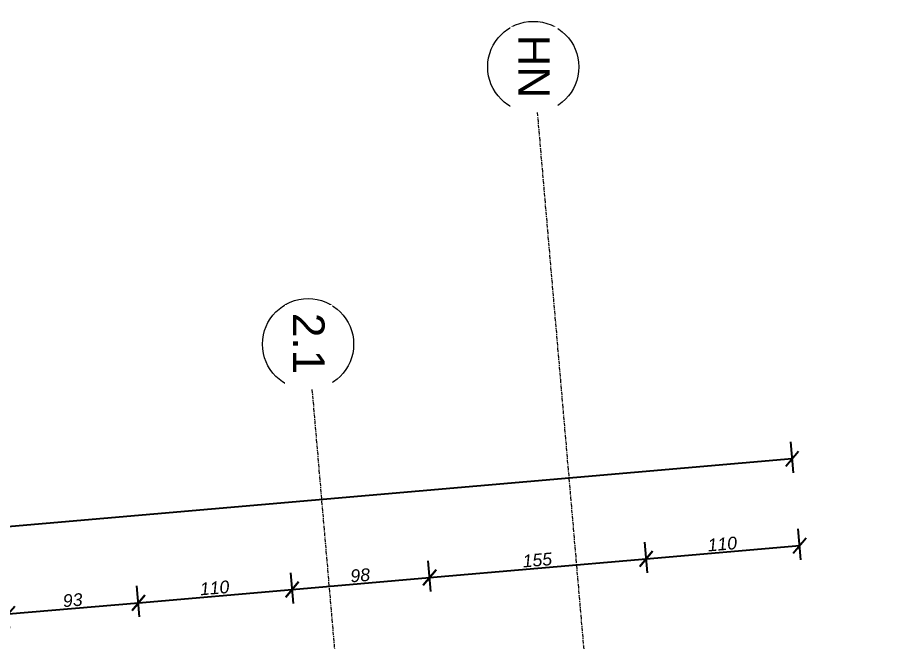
# Model space of a CAD drawing. Header units: millimetres. Extents: x -9331 to 290327, y -149899 to 15728.
# Drawn here: x 129688 to 130316, y -44315 to -43870 of the extents above; entities that cross this region are included whole.
import ezdxf

# ---------------------------------------------------------------- set-up
doc = ezdxf.new("R2010")
doc.units = ezdxf.units.MM
doc.header["$LTSCALE"] = 2
doc.linetypes.add('Grid Line', pattern=[2.2225, 1.27, -0.3175, 0.3175, -0.3175])
for name, color, linetype, lineweight in [('ENG-Grid', 11, 'Continuous', 9), ('ENG_Dim', 2, 'Continuous', 9), ('ENG_Grid', 11, 'Continuous', 9)]:
    doc.layers.add(name, color=color, linetype=linetype, lineweight=lineweight)
doc.styles.add('Arial_8', font='arial.ttf', dxfattribs={"height": 22.5})
doc.styles.add('Arial_I', font='ariali.ttf', dxfattribs={"height": 9})
doc.dimstyles.new('Achbert_-_2_5mm_Arial', dxfattribs={"dimscale": 30.48, "dimtxt": 12.753242, "dimasz": 0.328084, "dimexe": 0.393701, "dimexo": 0.0625, "dimgap": 0.04101, "dimtad": 1, "dimdec": 0, "dimzin": 0, "dimdsep": 46, "dimtxsty": 'Arial_I', "dimblk1": 'OBLIQUE', "dimblk2": 'OBLIQUE', "dimsah": 1, "dimcen": 0.09, "dimazin": 0, "dimtfac": 1, "dimtdec": 4, "dimtix": 1, "dimtmove": 0, "dimatfit": 3, "dimfxl": 0.393701, "dimfxlon": 1, "dimtvp": 1, "dimtolj": 1, "dimtzin": 0, "dimarcsym": 2})

# ---------------------------------------------------------------- blocks, each defined once
blk = doc.blocks.new('Grid - M_Grid Head - Circle-3648033-02')
at = {"layer": 'ENG-Grid'}
blk.add_circle((0, 0), 0.65, dxfattribs=at)
blk = doc.blocks.new('_Oblique')
at = {"color": 0, "linetype": 'ByBlock', "lineweight": -2}
blk.add_line((-0.5, -0.5), (0.5, 0.5), dxfattribs=at)
blk = doc.blocks.new('*D6762')
at = {"layer": 'DEFPOINTS', "color": 0, "transparency": 16777216}
for p in [(129773.88, -44287.42), (129774.91, -44299.37), (129682.21, -44307.39)]:
    blk.add_point(p, dxfattribs=at)
at = {"layer": 'ENG_Dim', "color": 0, "lineweight": -2, "transparency": 16777216}
for p, q in [((129774.75, -44297.47), (129772.84, -44275.46)), ((129682.05, -44305.49), (129680.15, -44283.48)), ((129681.18, -44295.44), (129773.88, -44287.42))]:
    blk.add_line(p, q, dxfattribs=at)
at = {"layer": 'ENG_Dim', "color": 0, "lineweight": -2, "transparency": 16777216, "xscale": 9.999999999999998, "yscale": 9.999999999999998, "zscale": 9.999999999999998}
for p, rotation in [((129773.88, -44287.42), 4.944926326246272), ((129681.18, -44295.44), 184.9449263262463)]:
    blk.add_blockref('_Oblique', p, dxfattribs=dict(at, rotation=rotation))
at = {"layer": 'ENG_Dim', "color": 0, "transparency": 16777216, "insert": (129727.02, -44285.6), "char_height": 9, "width": 23.0736, "attachment_point": 5, "rotation": 4.94493, "style": 'Arial_I'}
blk.add_mtext('\\A1;93', dxfattribs=at)
blk = doc.blocks.new('*D6763')
at = {"layer": 'DEFPOINTS', "color": 0, "transparency": 16777216}
for p in [(129883.47, -44277.93), (129884.5, -44289.89), (129774.91, -44299.37)]:
    blk.add_point(p, dxfattribs=at)
at = {"layer": 'ENG_Dim', "color": 0, "lineweight": -2, "transparency": 16777216}
for p, q in [((129884.34, -44287.99), (129882.43, -44265.98)), ((129774.75, -44297.47), (129772.84, -44275.46)), ((129773.88, -44287.42), (129883.47, -44277.93))]:
    blk.add_line(p, q, dxfattribs=at)
at = {"layer": 'ENG_Dim', "color": 0, "lineweight": -2, "transparency": 16777216, "xscale": 9.999999999999998, "yscale": 9.999999999999998, "zscale": 9.999999999999998}
for p, rotation in [((129883.47, -44277.93), 4.944926326246272), ((129773.88, -44287.42), 184.9449263262463)]:
    blk.add_blockref('_Oblique', p, dxfattribs=dict(at, rotation=rotation))
at = {"layer": 'ENG_Dim', "color": 0, "transparency": 16777216, "insert": (129828.17, -44276.85), "char_height": 9, "width": 34.6103, "attachment_point": 5, "rotation": 4.94493, "style": 'Arial_I'}
blk.add_mtext('\\A1;110', dxfattribs=at)
blk = doc.blocks.new('*D6764')
at = {"layer": 'DEFPOINTS', "color": 0, "transparency": 16777216}
for p in [(129981.5, -44269.45), (129982.53, -44281.41), (129884.5, -44289.89)]:
    blk.add_point(p, dxfattribs=at)
at = {"layer": 'ENG_Dim', "color": 0, "lineweight": -2, "transparency": 16777216}
for p, q in [((129982.37, -44279.51), (129980.46, -44257.5)), ((129884.34, -44287.99), (129882.43, -44265.98)), ((129883.47, -44277.93), (129981.5, -44269.45))]:
    blk.add_line(p, q, dxfattribs=at)
at = {"layer": 'ENG_Dim', "color": 0, "lineweight": -2, "transparency": 16777216, "xscale": 9.999999999999998, "yscale": 9.999999999999998, "zscale": 9.999999999999998}
for p, rotation in [((129981.5, -44269.45), 4.944926326246272), ((129883.47, -44277.93), 184.9449263262463)]:
    blk.add_blockref('_Oblique', p, dxfattribs=dict(at, rotation=rotation))
at = {"layer": 'ENG_Dim', "color": 0, "transparency": 16777216, "insert": (129931.98, -44267.87), "char_height": 9, "width": 23.0736, "attachment_point": 5, "rotation": 4.94493, "style": 'Arial_I'}
blk.add_mtext('\\A1;98', dxfattribs=at)
blk = doc.blocks.new('*D6765')
at = {"layer": 'DEFPOINTS', "color": 0, "transparency": 16777216}
for p in [(130135.92, -44256.09), (130136.96, -44268.05), (129982.53, -44281.41)]:
    blk.add_point(p, dxfattribs=at)
at = {"layer": 'ENG_Dim', "color": 0, "lineweight": -2, "transparency": 16777216}
for p, q in [((130136.79, -44266.15), (130134.89, -44244.14)), ((129981.5, -44269.45), (130135.92, -44256.09)), ((129982.37, -44279.51), (129980.46, -44257.5))]:
    blk.add_line(p, q, dxfattribs=at)
at = {"layer": 'ENG_Dim', "color": 0, "lineweight": -2, "transparency": 16777216, "xscale": 9.999999999999998, "yscale": 9.999999999999998, "zscale": 9.999999999999998}
for p, rotation in [((130135.92, -44256.09), 4.944926326246272), ((129981.5, -44269.45), 184.9449263262463)]:
    blk.add_blockref('_Oblique', p, dxfattribs=dict(at, rotation=rotation))
at = {"layer": 'ENG_Dim', "color": 0, "transparency": 16777216, "insert": (130058.21, -44256.95), "char_height": 9, "width": 34.6103, "attachment_point": 5, "rotation": 4.94493, "style": 'Arial_I'}
blk.add_mtext('\\A1;155', dxfattribs=at)
blk = doc.blocks.new('*D6766')
at = {"layer": 'DEFPOINTS', "color": 0, "transparency": 16777216}
for p in [(130245.27, -44246.63), (130246.31, -44258.59), (130136.96, -44268.05)]:
    blk.add_point(p, dxfattribs=at)
at = {"layer": 'ENG_Dim', "color": 0, "lineweight": -2, "transparency": 16777216}
for p, q in [((130246.14, -44256.69), (130244.24, -44234.67)), ((130136.79, -44266.15), (130134.89, -44244.14)), ((130135.92, -44256.09), (130245.27, -44246.63))]:
    blk.add_line(p, q, dxfattribs=at)
at = {"layer": 'ENG_Dim', "color": 0, "lineweight": -2, "transparency": 16777216, "xscale": 9.999999999999998, "yscale": 9.999999999999998, "zscale": 9.999999999999998}
for p, rotation in [((130245.27, -44246.63), 4.944926326246272), ((130135.92, -44256.09), 184.9449263262463)]:
    blk.add_blockref('_Oblique', p, dxfattribs=dict(at, rotation=rotation))
at = {"layer": 'ENG_Dim', "color": 0, "transparency": 16777216, "insert": (130190.09, -44245.54), "char_height": 9, "width": 34.6103, "attachment_point": 5, "rotation": 4.94493, "style": 'Arial_I'}
blk.add_mtext('\\A1;110', dxfattribs=at)
blk = doc.blocks.new('*D6767')
at = {"layer": 'DEFPOINTS', "color": 0, "transparency": 16777216}
for p in [(130239.9, -44184.59), (130240.94, -44196.54), (128952, -44308.06)]:
    blk.add_point(p, dxfattribs=at)
at = {"layer": 'ENG_Dim', "color": 0, "lineweight": -2, "transparency": 16777216}
for p, q in [((130240.77, -44194.64), (130238.87, -44172.63)), ((128950.96, -44296.11), (130239.9, -44184.59)), ((128951.83, -44306.16), (128949.93, -44284.15))]:
    blk.add_line(p, q, dxfattribs=at)
at = {"layer": 'ENG_Dim', "color": 0, "lineweight": -2, "transparency": 16777216, "xscale": 9.999999999999998, "yscale": 9.999999999999998, "zscale": 9.999999999999998}
for p, rotation in [((130239.9, -44184.59), 4.944926326246272), ((128950.96, -44296.11), 184.9449263262463)]:
    blk.add_blockref('_Oblique', p, dxfattribs=dict(at, rotation=rotation))
at = {"layer": 'ENG_Dim', "color": 0, "transparency": 16777216, "insert": (129594.93, -44234.52), "char_height": 9, "width": 46.1471, "attachment_point": 5, "rotation": 4.94493, "style": 'Arial_I'}
blk.add_mtext('\\A1;1294', dxfattribs=at)

msp = doc.modelspace()

# ---------------------------------------------------------------- block references
at = {"layer": 'ENG-Grid', "xscale": 49.99999999999997, "yscale": 49.99999999999997, "zscale": 49.99999999999997, "rotation": 184.9449263262382}
for p in [(130055.38, -43905.22), (129894.82, -44102.97)]:
    msp.add_blockref('Grid - M_Grid Head - Circle-3648033-02', p, dxfattribs=at)

# ---------------------------------------------------------------- dimensions: what is measured, and where the dimension line sits
at = {"layer": 'ENG_Dim'}
for base, p1, p2, override, picture, middle in [((130239.9, -44184.59), (128952, -44308.06), (130240.94, -44196.54), {"dimpost": '<>', "dimfxl": 1293.758118}, '*D6767', (129594.93, -44234.52)), ((130245.27, -44246.63), (130136.96, -44268.05), (130246.31, -44258.59), {"dimpost": '<>', "dimfxl": 109.76}, '*D6766', (130190.09, -44245.54)), ((130135.92, -44256.09), (129982.53, -44281.41), (130136.96, -44268.05), {"dimpost": '<>', "dimfxl": 155}, '*D6765', (130058.21, -44256.95)), ((129981.5, -44269.45), (129884.5, -44289.89), (129982.53, -44281.41), {"dimpost": '<>', "dimfxl": 98.397072}, '*D6764', (129931.98, -44267.87)), ((129883.47, -44277.93), (129774.91, -44299.37), (129884.5, -44289.89), {"dimpost": '<>', "dimfxl": 110}, '*D6763', (129828.17, -44276.85)), ((129773.88, -44287.42), (129682.21, -44307.39), (129774.91, -44299.37), {"dimpost": '<>', "dimfxl": 93.043806}, '*D6762', (129727.02, -44285.6))]:
    dim = msp.add_linear_dim(base=base, p1=p1, p2=p2, angle=4.94493, dimstyle='Achbert_-_2_5mm_Arial', override=override, dxfattribs=at)
    dim.commit()
    dim.dimension.update_dxf_attribs({"geometry": picture, "text_midpoint": middle})

# ---------------------------------------------------------------- next in the draw order: texts
at = {"layer": 'ENG-Grid', "char_height": 22.5, "attachment_point": 1, "rotation": 270, "style": 'Arial_8', "bg_fill": 3, "box_fill_scale": 1.25, "bg_fill_color": 256, "bg_fill_true_color": 13158600, "bg_fill_transparency": 0}
for s, insert, width in [('HN', (130067.13, -43882.12), 55.3164), ('2.1', (129906.57, -44080.69), 53.3122)]:
    msp.add_mtext(s, dxfattribs=dict(at, insert=insert, width=width))

# ---------------------------------------------------------------- next in the draw order: linework, layer by layer
at = {"layer": 'ENG_Grid', "linetype": 'Grid Line'}
for p, q in [((130058.18, -43937.6), (130399.53, -47882.91)), ((129897.62, -44135.34), (130192.21, -47540.18))]:
    msp.add_line(p, q, dxfattribs=at)

doc.saveas('drawing.dxf')
